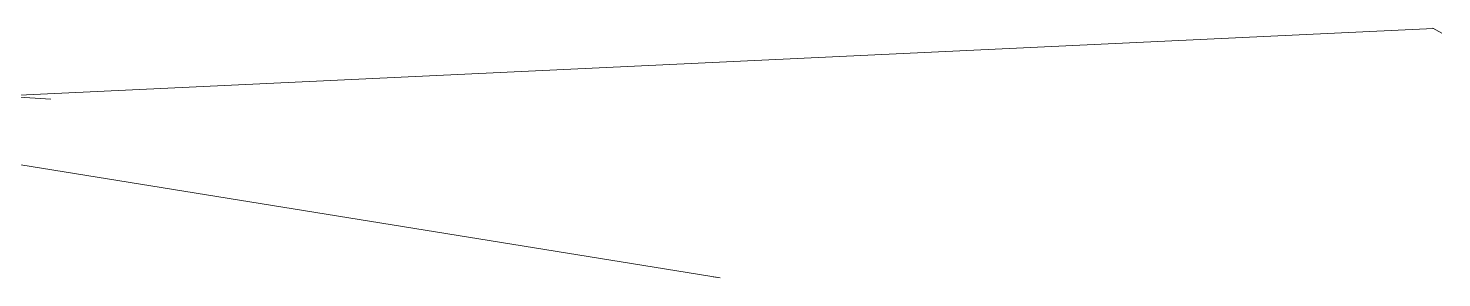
# Model space of a CAD drawing. Header units: inches. Extents: x 205 to 211, y -138 to -29.
# Drawn here: x 206.1414 to 206.2568, y -29.4582 to -29.4378 of the extents above; entities that cross this region are included whole.
import ezdxf

# ---------------------------------------------------------------- set-up
doc = ezdxf.new("R2010")
doc.units = ezdxf.units.IN
doc.header["$MEASUREMENT"] = 0
doc.layers.add('C-TOPO', color=7, linetype='Continuous', lineweight=9)

msp = doc.modelspace()

# ---------------------------------------------------------------- linework, layer by layer
at = {"layer": 'C-TOPO'}
for p, q in [((206.12149, -29.44419), (206.2561, -29.43782)), ((206.25678, -29.43821), (206.25604, -29.43781)), ((206.13889, -29.44333), (206.14321, -29.4436)), ((206.19785, -29.45819), (206.11711, -29.44513)), ((206.19729, -29.45811), (206.19787, -29.45819))]:
    msp.add_line(p, q, dxfattribs=at)

doc.saveas('drawing.dxf')
